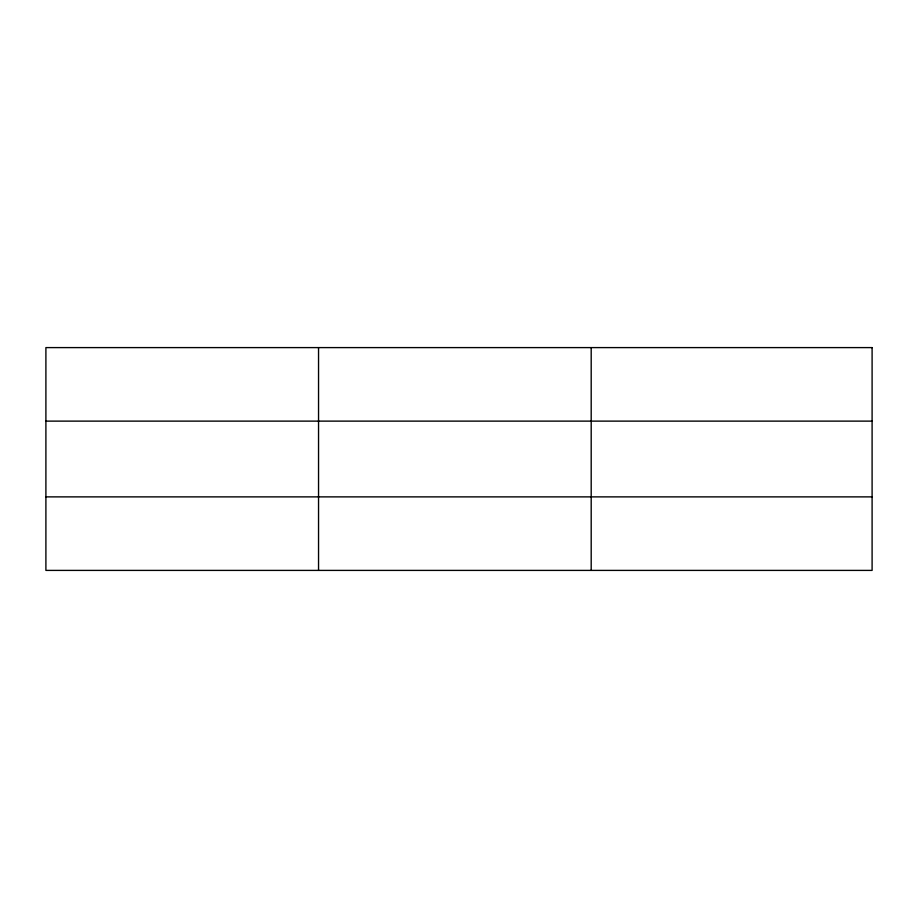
<?xml version="1.0" encoding="UTF-8"?>
<svg xmlns="http://www.w3.org/2000/svg" width="918" height="918" viewBox="0 0 918 918"><rect width="100%" height="100%" fill="white"/><g stroke="black" fill="none" stroke-linecap="round" stroke-linejoin="round"><path stroke-width="1.38" d="M318.546 570.399L318.546 347.601M591.192 570.399L591.192 347.601M45.9 421.121L872.1 421.121M45.9 496.879L872.1 496.879M872.1 347.601L872.1 570.399L45.9 570.399L45.9 347.601L872.1 347.601"/></g></svg>
